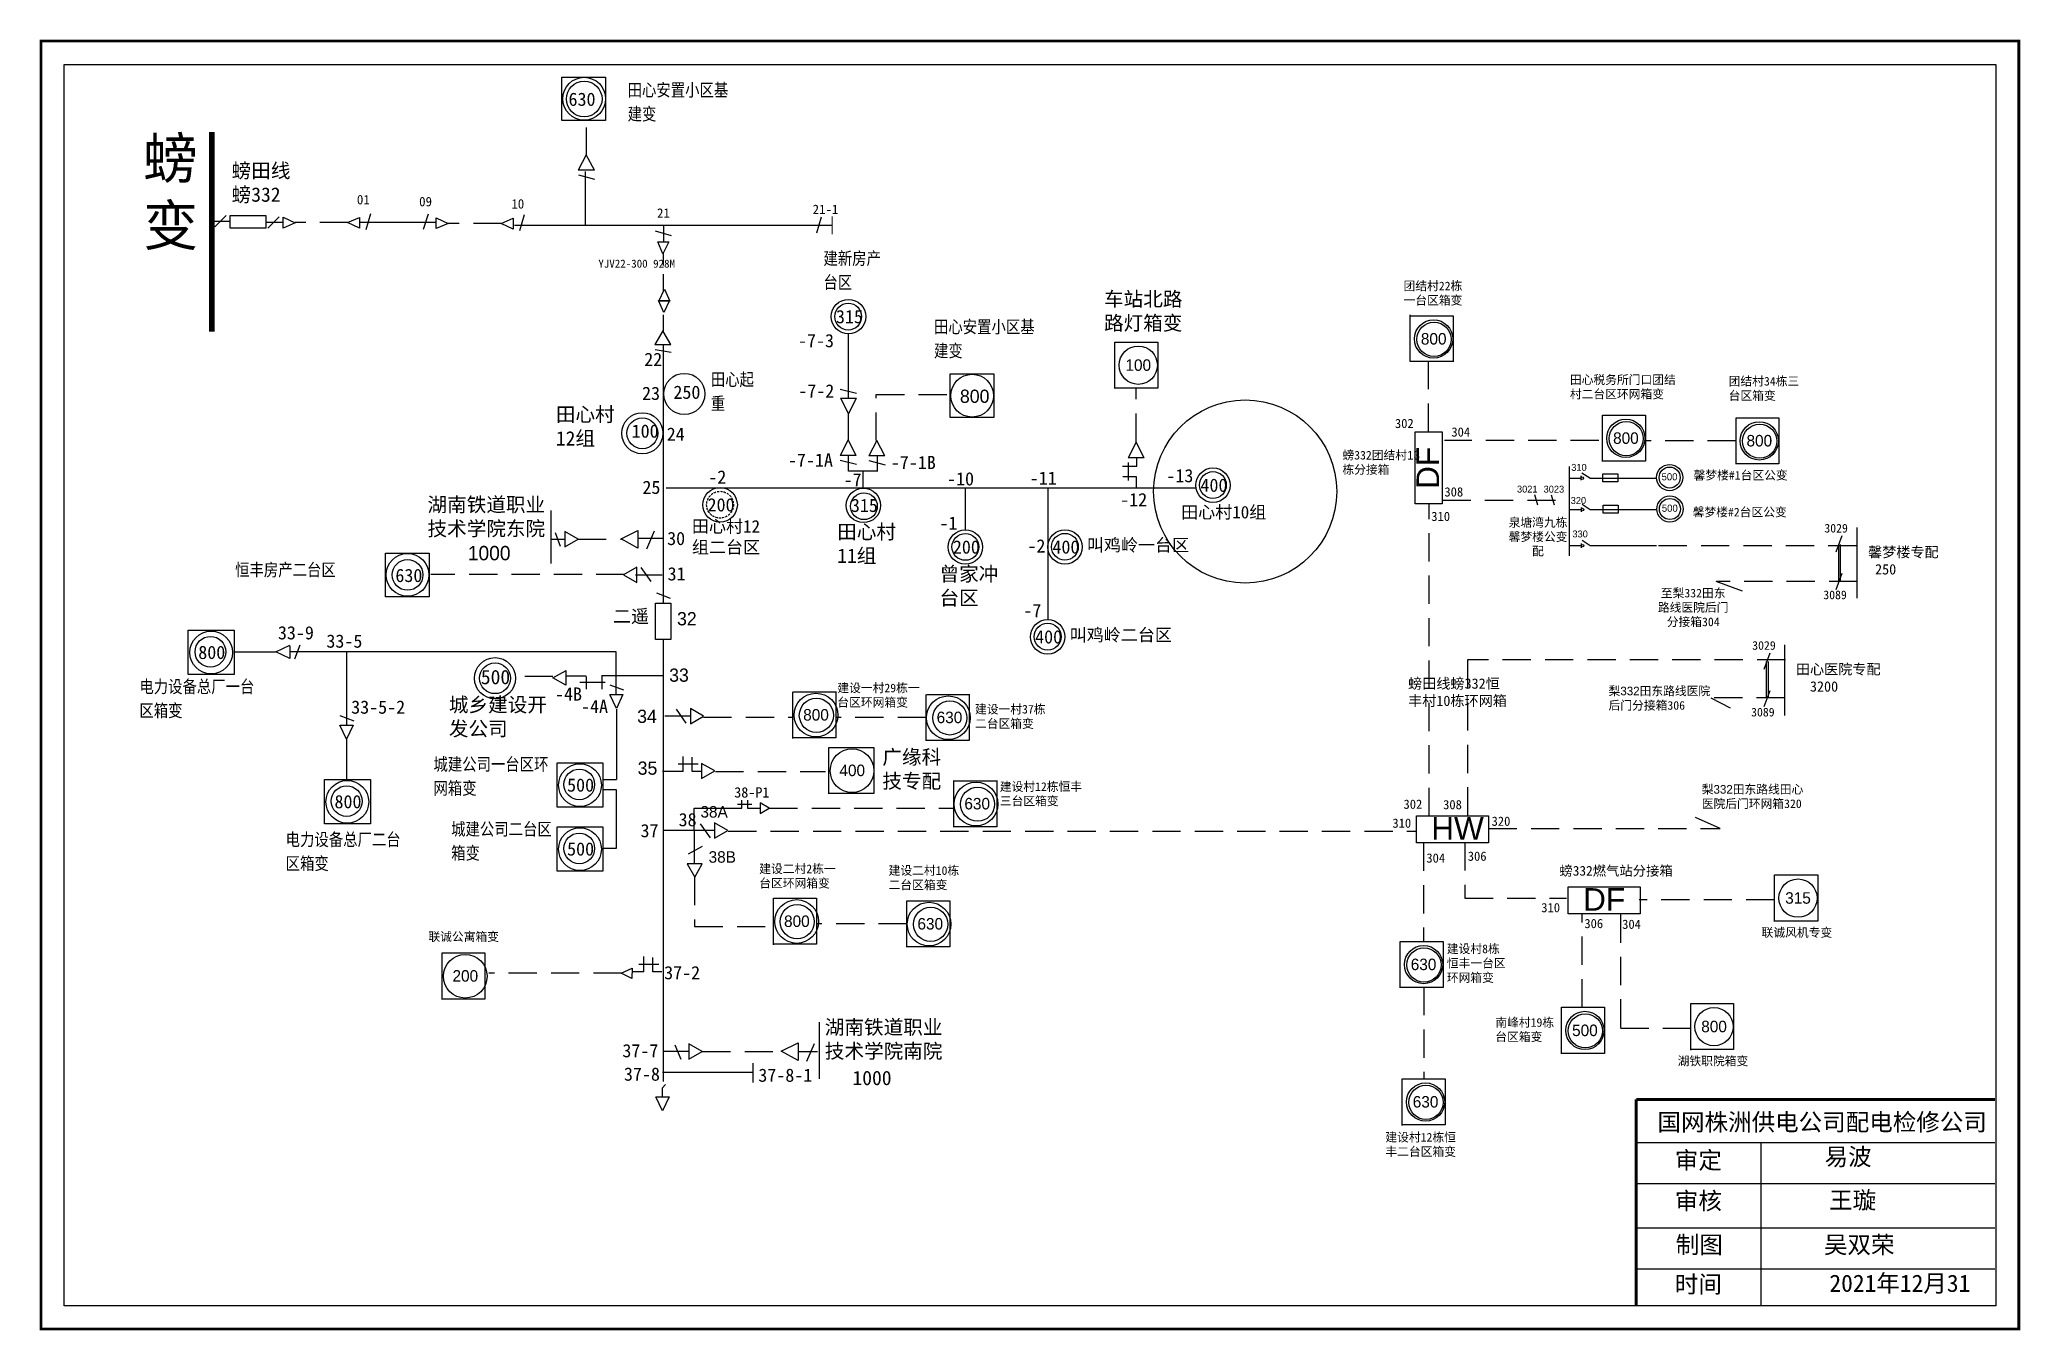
# Model space of a CAD drawing. Extents: x 0 to 344, y 0 to 224.
import ezdxf

# ---------------------------------------------------------------- set-up
doc = ezdxf.new("R2010")
doc.units = 0
doc.header["$LTSCALE"] = 0.774411
for name, pattern in [('ACAD_ISO02W100', [15, 12, -3]), ('DASHED2', [9.525, 6.35, -3.175]), ('HIDDEN', [0.375, 0.25, -0.125])]:
    doc.linetypes.add(name, pattern=pattern)
doc.layers.get('0').update_dxf_attribs({"linetype": 'CONTINUOUS'})
doc.layers.add('Layer2', color=1, linetype='CONTINUOUS')
doc.layers.add('MiniCADViewLayer', color=7, linetype='CONTINUOUS')
doc.styles.add('hztxt_txtstyle_0.00_0_0', font='', dxfattribs={"bigfont": 'hztxt.shx'})
doc.styles.add('hztxt_txtstyle_1.50_0_0', font='', dxfattribs={"height": 1.5, "bigfont": 'hztxt.shx'})
doc.styles.add('hztxt_txtstyle_1.60_0_0', font='', dxfattribs={"height": 1.6, "bigfont": 'hztxt.shx'})
doc.styles.get("Standard").update_dxf_attribs({"font": 'simkai_0.ttf', "height": 2.5})
doc.styles.add('字体', font='simkai_0.ttf', dxfattribs={"height": 2.5})
doc.styles.add('楷体_GB2312_txtstyle_1.64_0_0', font='simkai_0.ttf', dxfattribs={"height": 1.644688})
doc.styles.add('楷体_GB2312_txtstyle_2.00_0_0', font='simkai_0.ttf', dxfattribs={"height": 2})
doc.styles.get('hztxt_txtstyle_0.00_0_0').set_extended_font_data('hztxt')
doc.styles.get('hztxt_txtstyle_1.50_0_0').set_extended_font_data('hztxt')
doc.styles.get('hztxt_txtstyle_1.60_0_0').set_extended_font_data('hztxt')

msp = doc.modelspace()

# ---------------------------------------------------------------- linework, layer by layer
at = {"color": 0, "linetype": 'DASHED2'}
for p, q in [((94.99, 204.19), (94.99, 210.11)), ((53.58, 192.58), (44.33, 192.58)), ((80.26, 192.41), (70.96, 192.41)), ((145.4, 154.64), (145.4, 162.68)), ((145.4, 162.68), (157.99, 162.68)), ((190.63, 154.45), (190.63, 163.75)), ((140.58, 154.63), (140.58, 159.39)), ((243.89, 144.28), (265.83, 144.28)), ((93.54, 137.52), (101.11, 137.52)), ((315.89, 136.37), (280.55, 136.37)), ((101.64, 131.37), (67.92, 131.37)), ((316.03, 130.14), (291.58, 130.14)), ((89.19, 113.61), (82.78, 113.62)), ((115.34, 106.56), (130.77, 106.56)), ((154.06, 106.49), (138.37, 106.49)), ((117.43, 97.11), (136.6, 97.11)), ((119.66, 86.75), (239.34, 86.75)), ((113.82, 78.77), (113.82, 70.16)), ((268.17, 56.1), (268.17, 72.49)), ((301.6, 74.77), (278.09, 74.77)), ((113.82, 70.16), (127.57, 70.16)), ((150.72, 70.6), (135.03, 70.6)), ((274.84, 72.24), (274.84, 52.49)), ((101.14, 62.05), (78.04, 62.05)), ((274.84, 52.49), (287, 52.49)), ((115.15, 48.42), (128.96, 48.42))]:
    msp.add_line(p, q, dxfattribs=at)
at = {"color": 0, "linetype": 'Continuous'}
for p, q in [((93.62, 200.86), (96.43, 200.13)), ((94.83, 191.99), (94.83, 201.47)), ((32.35, 193.81), (30.37, 191.84)), ((41.58, 193.57), (39.6, 191.6)), ((56.7, 191.35), (57.51, 194.14)), ((67.47, 194.03), (66.61, 191.37)), ((83.43, 191.19), (84.24, 193.99)), ((135.05, 190.75), (135.86, 193.54)), ((42.26, 192.6), (39.41, 192.6)), ((55.63, 192.62), (68.88, 192.62)), ((82.51, 192.13), (137.79, 192.13)), ((106.95, 191.1), (109.74, 190.29)), ((108.41, 192.11), (108.41, 189.28)), ((140.5, 173.28), (140.5, 162.05)), ((106.95, 170.49), (109.73, 170.05)), ((141.95, 162.84), (139.15, 163.56)), ((140.61, 149.35), (140.61, 152.05)), ((145.6, 149.26), (145.6, 151.96)), ((190.71, 150.18), (190.71, 151.64)), ((139.15, 151.27), (141.96, 150.54)), ((140.6, 149.37), (145.58, 149.37)), ((143.09, 149.43), (143.09, 146.42)), ((144.14, 151.18), (146.95, 150.45)), ((188.23, 150.18), (190.71, 150.18)), ((190.68, 148.35), (188.27, 148.35)), ((189.25, 147.73), (189.25, 150.83)), ((190.68, 146.45), (190.68, 148.35)), ((267.95, 148.5), (267.95, 147.75)), ((268.13, 149.06), (269.52, 148.15)), ((160.88, 146.41), (160.88, 139.13)), ((175.24, 146.39), (175.24, 123.52)), ((269.52, 148.12), (281.08, 148.12)), ((88.82, 142.51), (88.82, 133.27)), ((268, 143.03), (268, 142.28)), ((268.18, 143.59), (269.57, 142.67)), ((269.57, 142.65), (281.13, 142.65)), ((89.58, 138.69), (90.42, 136.27)), ((101.02, 137.56), (103.97, 139.04)), ((103.97, 139.04), (103.97, 135.92)), ((106.76, 138.87), (105.45, 135.76)), ((313.34, 138.06), (312.29, 135.24)), ((315.98, 127.25), (315.98, 139.52)), ((88.84, 137.51), (91.19, 137.48)), ((103.97, 135.92), (101.02, 137.56)), ((108.35, 137.61), (103.95, 137.61)), ((268, 136.77), (268, 136.01)), ((268.17, 137.32), (269.56, 136.41)), ((269.56, 136.39), (281.12, 136.39)), ((312.75, 136.6), (312.75, 130.21)), ((313.06, 136.6), (313.06, 130.21)), ((108.2, 131.24), (103.53, 131.24)), ((106.24, 130.12), (104.53, 132.57)), ((313.34, 131.53), (312.29, 128.71)), ((107.17, 128.15), (109.59, 127.23)), ((291.44, 130.19), (296.02, 128.5)), ((40.86, 117.87), (33.78, 117.88)), ((41, 117.9), (43.42, 119.05)), ((43.42, 116.75), (41, 117.9)), ((43.42, 118.93), (43.42, 116.75)), ((100.19, 117.92), (43.44, 117.92)), ((45.14, 119.05), (44.22, 116.63)), ((53.29, 117.82), (53.29, 105.13)), ((100.19, 110.48), (100.19, 117.92)), ((300.79, 117.67), (299.74, 114.85)), ((303.43, 106.87), (303.43, 119.14)), ((89.18, 113.42), (91.46, 114.66)), ((91.41, 114.66), (91.41, 112.12)), ((94.97, 113.7), (91.47, 113.7)), ((108.22, 113.74), (97.64, 113.74)), ((300.2, 116.22), (300.2, 109.83)), ((300.51, 116.22), (300.51, 109.83)), ((91.41, 112.12), (89.17, 113.42)), ((93.88, 112.64), (98.27, 112.64)), ((94.98, 113.65), (94.98, 111.4)), ((97.69, 113.65), (97.69, 111.43)), ((99.06, 112.2), (101.48, 111.28)), ((100.21, 108.06), (99.06, 110.48)), ((99.17, 110.48), (101.36, 110.48)), ((101.36, 110.48), (100.21, 108.06)), ((300.79, 111.15), (299.74, 108.33)), ((52.12, 106.86), (54.54, 105.94)), ((100.24, 107.97), (100.23, 95.71)), ((108.63, 106.81), (113.08, 106.81)), ((110.59, 107.94), (112.3, 105.48)), ((53.27, 102.72), (52.12, 105.14)), ((52.24, 105.14), (54.42, 105.14)), ((54.42, 105.14), (53.27, 102.72)), ((53.3, 102.8), (53.29, 95.71)), ((111.81, 97.1), (108.24, 97.1)), ((110.97, 98.45), (114.44, 98.45)), ((111.81, 97.1), (111.81, 99.73)), ((113.42, 97.1), (113.42, 99.6)), ((114.96, 97.1), (113.42, 97.1)), ((100.23, 95.67), (97.95, 95.67)), ((97.95, 93.95), (100.2, 93.95)), ((100.2, 93.95), (100.2, 83.73)), ((108.35, 86.89), (117.29, 86.89)), ((113.77, 86.9), (113.77, 80.98)), ((114.8, 88.02), (116.5, 85.57)), ((100.2, 83.73), (97.95, 83.73)), ((115.16, 84.05), (112.67, 82.72)), ((101.06, 62.04), (102.97, 62.91)), ((102.93, 61.1), (101.06, 62.04)), ((102.97, 62.91), (102.93, 61.1)), ((104.96, 62.27), (103.03, 62.27)), ((104.13, 63.62), (107.6, 63.62)), ((104.96, 62.27), (104.96, 64.91)), ((106.57, 62.27), (106.57, 64.78)), ((108.11, 62.27), (106.57, 62.27)), ((135.46, 53.53), (135.46, 43.68)), ((112.79, 48.43), (108.29, 48.43)), ((110.37, 49.58), (111.42, 47.06)), ((128.85, 48.46), (131.81, 49.94)), ((131.81, 46.82), (128.85, 48.46)), ((131.81, 49.94), (131.81, 46.82)), ((131.84, 48.42), (135.21, 48.42)), ((134.59, 49.77), (133.28, 46.66)), ((123.95, 46.39), (123.95, 43.04)), ((108.76, 42.65), (108.2, 42.01)), ((108.2, 42.01), (108.2, 40.42)), ((108.22, 38.1), (107.07, 40.51)), ((107.18, 40.51), (109.37, 40.51)), ((109.37, 40.51), (108.22, 38.1)), ((277.59, 32.57), (339.96, 32.57)), ((299.24, 32.56), (299.24, 4.23)), ((277.59, 25.47), (339.96, 25.47)), ((277.59, 17.72), (339.96, 17.72)), ((277.59, 10.61), (339.96, 10.61))]:
    msp.add_line(p, q, dxfattribs=at)
at = {"color": 0, "linetype": 'Continuous', "ltscale": 2}
for p, q in [((42.24, 191.6), (42.24, 193.49)), ((42.24, 193.49), (44.33, 192.5)), ((53.45, 192.56), (55.54, 193.46)), ((55.54, 193.46), (55.54, 191.57)), ((68.88, 191.52), (68.88, 193.41)), ((68.88, 193.41), (70.97, 192.42)), ((80.19, 192.41), (82.28, 193.3)), ((82.28, 193.3), (82.28, 191.41)), ((44.33, 192.5), (42.24, 191.6)), ((55.54, 191.57), (53.45, 192.56)), ((70.97, 192.42), (68.88, 191.52)), ((82.28, 191.41), (80.19, 192.41)), ((107.42, 189.19), (109.31, 189.19)), ((108.31, 187.1), (107.42, 189.19)), ((109.31, 189.19), (108.31, 187.1)), ((107.6, 178.91), (108.59, 181)), ((108.59, 181), (109.49, 178.91)), ((107.56, 179.01), (109.46, 179.01)), ((108.46, 176.92), (107.56, 179.01)), ((109.49, 178.91), (107.6, 178.91)), ((109.46, 179.01), (108.46, 176.92))]:
    msp.add_line(p, q, dxfattribs=at)
at = {"color": 7, "linetype": 'Continuous', "lineweight": 0, "ltscale": 0.748501}
msp.add_line((137.76, 193.62), (137.76, 190.54), dxfattribs=at)
at = {"color": 0, "linetype": 'ACAD_ISO02W100'}
msp.add_line((32.96, 192.73), (29.87, 192.73), dxfattribs=at)
at = {"color": 0, "linetype": 'DASHED2', "ltscale": 0.6}
for p, q in [((108.43, 180.65), (108.43, 187.25)), ((108.43, 178.91), (108.43, 179.01)), ((108.43, 173.55), (108.43, 176.99))]:
    msp.add_line(p, q, dxfattribs=at)
for p, q in [((238.29, 168.44), (238.29, 176.54)), ((238.29, 176.36), (245.76, 176.36)), ((245.76, 176.36), (245.76, 168.33)), ((186.92, 163.69), (186.92, 171.79)), ((186.92, 171.79), (194.39, 171.79)), ((194.39, 171.79), (194.39, 163.76)), ((245.69, 168.4), (238.21, 168.4)), ((194.39, 163.76), (186.92, 163.76)), ((271.72, 150.99), (271.72, 159.09)), ((271.72, 159.09), (279.19, 159.09)), ((279.19, 159.09), (279.19, 151.06)), ((294.93, 150.54), (294.93, 158.63)), ((294.93, 158.63), (302.4, 158.63)), ((302.4, 158.63), (302.4, 150.61)), ((279.19, 151.06), (271.72, 151.06)), ((302.4, 150.61), (294.93, 150.61)), ((301.65, 71.02), (301.65, 79.11)), ((301.65, 79.11), (309.13, 79.11)), ((309.13, 79.11), (309.13, 71.09)), ((309.13, 71.09), (301.65, 71.09)), ((236.53, 59.47), (236.53, 67.56)), ((236.53, 67.56), (244.01, 67.56)), ((244.01, 67.56), (244.01, 59.54)), ((244.01, 59.54), (236.53, 59.54)), ((264.59, 48), (264.59, 56.1)), ((264.59, 56.1), (272.07, 56.1)), ((272.07, 56.1), (272.07, 48.07)), ((287.05, 48.67), (287.05, 56.76)), ((287.05, 56.76), (294.52, 56.76)), ((294.52, 56.76), (294.52, 48.74)), ((294.52, 48.74), (287.05, 48.74)), ((272.07, 48.07), (264.59, 48.07)), ((236.88, 35.57), (236.88, 43.66)), ((236.88, 43.66), (244.36, 43.66)), ((244.36, 43.66), (244.36, 35.64)), ((244.36, 35.64), (236.88, 35.64))]:
    msp.add_line(p, q)
at = {"color": 0}
for p, q in [((108.35, 171.27), (108.34, 126.46)), ((108.34, 120.14), (108.33, 43.18)), ((130.88, 102.87), (130.88, 110.97)), ((131.01, 110.94), (138.48, 110.94)), ((138.35, 110.97), (138.35, 102.94)), ((154.09, 102.42), (154.09, 110.52)), ((154.22, 110.49), (161.69, 110.49)), ((161.56, 110.52), (161.56, 102.49)), ((138.35, 102.94), (130.88, 102.94)), ((137.17, 93.21), (137.17, 101.3)), ((137.17, 101.3), (145, 101.3)), ((145, 101.3), (145, 93.28)), ((161.56, 102.49), (154.09, 102.49)), ((145.01, 93.28), (137.17, 93.28)), ((158.91, 87.42), (158.91, 95.51)), ((159.04, 95.49), (166.51, 95.49)), ((166.38, 95.51), (166.38, 87.49)), ((166.38, 87.49), (158.91, 87.49)), ((127.54, 66.98), (127.54, 75.08)), ((127.54, 75.08), (135.01, 75.08)), ((135.01, 75.08), (135.01, 67.05)), ((150.75, 66.53), (150.75, 74.62)), ((150.75, 74.62), (158.22, 74.62)), ((158.22, 74.62), (158.22, 66.6)), ((69.89, 57.47), (69.89, 65.57)), ((69.89, 65.57), (77.36, 65.57)), ((77.36, 65.57), (77.36, 57.54)), ((135.01, 67.05), (127.54, 67.05)), ((158.22, 66.6), (150.75, 66.6)), ((77.36, 57.54), (69.89, 57.54)), ((108.22, 44.83), (123.95, 44.83))]:
    msp.add_line(p, q, dxfattribs=at)
at = {"linetype": 'DASHED2'}
for p, q in [((241.45, 156.2), (241.45, 168.31)), ((271.09, 154.65), (244.22, 154.65)), ((294.9, 154.61), (279.21, 154.61)), ((241.56, 89.37), (241.56, 143.52)), ((303.51, 116.5), (248.26, 116.5)), ((248.26, 116.5), (248.26, 89.51)), ((303.43, 109.93), (290.54, 109.93)), ((251.9, 87.17), (292.19, 87.17)), ((240.59, 84.73), (240.59, 67.67)), ((247.75, 84.78), (247.75, 75.08)), ((247.75, 75.08), (265.46, 75.08)), ((240.66, 59.62), (240.66, 43.78))]:
    msp.add_line(p, q, dxfattribs=at)
at = {"color": 0, "ltscale": 2}
msp.add_line((108.85, 146.45), (201.03, 146.45), dxfattribs=at)
at = {"color": 0, "linetype": 'Continuous', "const_width": 0.5}
msp.add_lwpolyline([(0.16, 224.13), (344.13, 224.13), (344.13, 0.16), (0.16, 0.16)], close=True, dxfattribs=at)
at = {"color": 0, "linetype": 'Continuous'}
for points in [[(4.2, 220.08), (340.09, 220.08), (340.09, 4.21), (4.2, 4.21)], [(90.72, 217.87), (98.34, 217.87), (98.34, 210.29), (90.72, 210.29)], [(33.02, 193.8), (39.27, 193.8), (39.27, 191.58), (33.02, 191.58)], [(158.24, 166.23), (165.86, 166.23), (165.86, 158.64), (158.24, 158.64)], [(239.13, 156.18), (243.83, 156.18), (243.83, 143.66), (239.13, 143.66)], [(271.78, 148.87), (274.39, 148.87), (274.39, 147.49), (271.78, 147.49)], [(271.83, 143.4), (274.45, 143.4), (274.45, 142.02), (271.83, 142.02)], [(60.06, 135.06), (67.68, 135.06), (67.68, 127.48), (60.06, 127.48)], [(107.02, 126.4), (109.7, 126.4), (109.7, 120.07), (107.02, 120.07)], [(25.75, 121.66), (33.74, 121.66), (33.74, 113.96), (25.75, 113.96)], [(89.89, 98.59), (97.88, 98.59), (97.88, 90.89), (89.89, 90.89)], [(49.44, 95.7), (57.43, 95.7), (57.43, 88), (49.44, 88)], [(126.81, 90.74), (125.23, 91.66), (125.23, 89.82)], [(89.89, 87.47), (97.88, 87.47), (97.88, 79.77), (89.89, 79.77)], [(251.87, 89.41), (251.87, 84.71), (239.35, 84.71), (239.35, 89.41)], [(278.28, 77.05), (278.28, 72.35), (265.76, 72.35), (265.76, 77.05)]]:
    msp.add_lwpolyline(points, close=True, dxfattribs=at)
for points, const_width in [([(29.86, 208.33), (29.88, 173.6)], 1), ([(277.55, 40.07), (277.55, 4.35)], 0.5), ([(277.59, 40.07), (339.96, 40.07)], 0.5)]:
    msp.add_lwpolyline(points, dxfattribs=dict(at, const_width=const_width))
at = {"color": 0}
for points in [[(93.54, 137.52), (91.24, 138.85), (91.24, 136.2)], [(101.45, 131.31), (103.75, 129.98), (103.75, 132.64)], [(115.38, 106.74), (113.08, 108.07), (113.08, 105.41)], [(117.35, 97.19), (115.04, 98.52), (115.04, 95.86)], [(119.58, 86.83), (117.28, 88.16), (117.28, 85.5)], [(113.83, 78.75), (115.16, 81.05), (112.5, 81.05)], [(115.15, 48.42), (112.84, 49.75), (112.84, 47.09)]]:
    msp.add_lwpolyline(points, close=True, dxfattribs=at)
at = {"color": 0, "linetype": 'Continuous'}
for points in [[(113.77, 86.89), (113.77, 90.73), (122.06, 90.73), (122.06, 92.1)], [(121.3, 91.42), (123.79, 91.42)], [(123.04, 92.1), (123.04, 90.74), (125.23, 90.74)]]:
    msp.add_lwpolyline(points, dxfattribs=at)
at = {"color": 0, "linetype": 'DASHED2'}
msp.add_lwpolyline([(126.81, 90.74), (158.91, 90.74)], dxfattribs=at)
at = {"color": 0, "linetype": 'Continuous'}
for centre, radius in [((94.62, 214.1), 3.72), ((94.62, 214.06), 3.1), ((112.03, 162.76), 3.58), ((162.08, 162.46), 3.72), ((104.73, 155.92), 3.58), ((104.73, 155.92), 2.68), ((268.17, 148.12), 0.224), ((283.39, 148.22), 2.28), ((283.44, 142.75), 2.28), ((268.22, 142.65), 0.224), ((63.9, 131.29), 3.72), ((268.22, 136.38), 0.224), ((63.9, 131.29), 2.67), ((29.74, 117.8), 3.72), ((29.62, 117.92), 2.67), ((79.11, 113.32), 3.58), ((79.11, 113.32), 2.68), ((93.88, 94.73), 3.72), ((93.76, 94.85), 2.67), ((53.42, 91.83), 3.72), ((53.31, 91.95), 2.67), ((93.88, 83.6), 3.72), ((93.76, 83.73), 2.67)]:
    msp.add_circle(centre, radius, dxfattribs=at)
at = {"color": 7}
msp.add_circle((140.58, 176.21), 3, dxfattribs=at)
at = {"color": 7, "ltscale": 2}
msp.add_circle((140.53, 176.21), 2.33, dxfattribs=at)
for centre, radius in [((242.34, 172.33), 3.33), ((242.41, 172.26), 2.97), ((190.97, 167.76), 3.33), ((275.77, 155.05), 3.33), ((275.84, 154.99), 2.97), ((298.98, 154.6), 3.33), ((299.05, 154.54), 2.97), ((305.71, 75.08), 3.33), ((240.59, 63.53), 3.33), ((240.66, 63.46), 2.97), ((268.65, 52.07), 3.33), ((291.1, 52.73), 3.33), ((268.72, 52), 2.97), ((240.94, 39.63), 3.33), ((241.01, 39.57), 2.97)]:
    msp.add_circle(centre, radius)
at = {"color": 1, "linetype": 'Continuous'}
msp.add_circle((209.57, 145.79), 15.92, dxfattribs=at)
at = {"color": 0}
for centre, radius in [((203.97, 146.89), 3), ((283.39, 148.22), 1.83), ((118.25, 143.48), 3), ((143.17, 143.38), 3), ((283.44, 142.75), 1.83), ((160.91, 136.14), 3), ((178.23, 136.15), 3), ((175.22, 120.52), 3), ((134.92, 106.91), 3.8), ((157.94, 106.45), 3.8), ((135, 106.87), 2.97), ((158.21, 106.42), 2.97), ((141.21, 97.24), 3.8), ((162.76, 91.45), 3.8), ((163.03, 91.42), 2.97), ((131.58, 71.02), 3.8), ((131.66, 70.98), 2.97), ((154.6, 70.56), 3.8), ((154.87, 70.53), 2.97), ((73.93, 61.5), 3.8)]:
    msp.add_circle(centre, radius, dxfattribs=at)
at = {"color": 0, "ltscale": 2}
for centre in [(203.96, 146.92), (143.26, 143.23), (160.91, 136.16), (178.22, 136.18), (175.22, 120.55)]:
    msp.add_circle(centre, 2.33, dxfattribs=at)
at = {"color": 0, "linetype": 'HIDDEN', "ltscale": 2}
msp.add_circle((118.24, 143.5), 2.33, dxfattribs=at)
at = {"layer": 'Layer2', "color": 0, "linetype": 'Continuous'}
for p, q in [((94.98, 204.36), (93.58, 201.65)), ((96.38, 201.65), (94.98, 204.36)), ((96.38, 201.65), (93.58, 201.65)), ((108.32, 173.76), (106.92, 171.37)), ((109.71, 171.37), (108.32, 173.76)), ((106.92, 171.37), (109.71, 171.37)), ((139.2, 162.04), (140.6, 159.33)), ((139.2, 162.04), (142, 162.04)), ((140.6, 159.33), (142, 162.04)), ((140.51, 154.77), (139.11, 152.06)), ((141.91, 152.06), (139.11, 152.06)), ((141.91, 152.06), (140.51, 154.77)), ((145.5, 154.68), (144.1, 151.97)), ((146.89, 151.97), (144.1, 151.97)), ((146.89, 151.97), (145.5, 154.68)), ((190.61, 154.36), (189.21, 151.65)), ((192, 151.65), (189.21, 151.65)), ((192, 151.65), (190.61, 154.36))]:
    msp.add_line(p, q, dxfattribs=at)
at = {"layer": 'Layer2', "color": 0}
for p, q in [((265.89, 150.17), (265.89, 134.61)), ((259.87, 145.25), (260.38, 143.5)), ((262.78, 145.2), (263.3, 143.46)), ((265.89, 148.12), (267.95, 148.12)), ((265.94, 142.65), (268, 142.65)), ((265.93, 136.38), (268, 136.38))]:
    msp.add_line(p, q, dxfattribs=at)
at = {"layer": 'MiniCADViewLayer', "color": 0, "linetype": 'Continuous'}
for p, q in [((290.54, 109.93), (293.9, 108.19)), ((292.19, 87.17), (287.88, 89.13))]:
    msp.add_line(p, q, dxfattribs=at)

# ---------------------------------------------------------------- texts
at = {"attachment_point": 1}
for s, insert, char_height, width, style in [('田心安置小区基建变', (102.17, 216.78), 2.5, 17.5731, 'hztxt_txtstyle_0.00_0_0'), ('建新房产台区', (136.22, 187.5), 2.5, 12.1285, 'hztxt_txtstyle_0.00_0_0'), ('{\\fSimSun|b0|i0|c134|p2;团结村22栋一台区箱变}', (237.11, 182.29), 1.5, 10.651, 'hztxt_txtstyle_0.00_0_0'), ('田心安置小区基建变', (155.45, 175.6), 2.5, 17.5731, 'hztxt_txtstyle_0.00_0_0'), ('800', (240.12, 173.35), 2, 4.3101, 'hztxt_txtstyle_0.00_0_0'), ('100', (188.74, 168.78), 2, 4.3101, 'hztxt_txtstyle_0.00_0_0'), ('{\\fSimSun|b0|i0|c134|p2;田心税务所门口团结村二台区环网箱变}', (266.04, 165.98), 1.5, 19.1044, 'hztxt_txtstyle_0.00_0_0'), ('{\\fSimSun|b0|i0|c134|p2;团结村34栋三台区箱变}', (293.65, 165.72), 1.5, 12.6134, 'hztxt_txtstyle_0.00_0_0'), ('800', (273.55, 156.08), 2, 4.3101, 'hztxt_txtstyle_0.00_0_0'), ('800', (296.75, 155.63), 2, 4.3101, 'hztxt_txtstyle_0.00_0_0'), ('{\\fSimSun|b0|i0|c134|p2;螃332团结村\\f\uffbfﾬￌﾣﾤ_GB2312|b0|i0|c134|p49;13\\fSimSun|b0|i0|c134|p2;栋分接箱}', (226.48, 152.86), 1.5, 13.5003, 'hztxt_txtstyle_0.00_0_0'), ('{\\fSimSun|b0|i0|c134|p2;螃田线螃332恒丰村10栋环网箱}', (237.9, 113.3), 1.8, 17.9148, 'hztxt_txtstyle_0.00_0_0'), ('{\\fSimSun|b0|i0|c134|p2;广缘科技专配}', (146.47, 100.86), 2.5, 13.4967, 'hztxt_txtstyle_0.00_0_0'), ('{\\fSimSun|b0|i0|c134|p2;螃332燃气站分接箱}', (264.22, 80.69), 1.7, 26.5911, 'hztxt_txtstyle_0.00_0_0'), ('315', (303.48, 76.11), 2, 4.3101, 'hztxt_txtstyle_0.00_0_0'), ('{\\fSimSun|b0|i0|c134|p2;联诚风机专变}', (299.38, 69.85), 1.5, 14.0614, 'hztxt_txtstyle_1.50_0_0'), ('{\\fSimSun|b0|i0|c134|p2;建设村8栋恒丰一台区环网箱变}', (244.64, 67.01), 1.5, 10.651, 'hztxt_txtstyle_0.00_0_0'), ('630', (238.36, 64.56), 2, 4.3101, 'hztxt_txtstyle_0.00_0_0'), ('{\\fSimSun|b0|i0|c134|p2;南峰村19栋台区箱变}', (253.07, 54.21), 1.5, 10.651, 'hztxt_txtstyle_1.50_0_0'), ('500', (266.42, 53.09), 2, 4.3101, 'hztxt_txtstyle_0.00_0_0'), ('800', (288.88, 53.76), 2, 4.3101, 'hztxt_txtstyle_0.00_0_0'), ('{\\fSimSun|b0|i0|c134|p2;湖铁职院箱变}', (284.78, 47.5), 1.5, 14.0614, 'hztxt_txtstyle_1.50_0_0'), ('630', (238.71, 40.66), 2, 4.3101, 'hztxt_txtstyle_0.00_0_0'), ('{\\fSimSun|b0|i0|c134|p2;建设村12栋恒丰二台区箱变}', (233.95, 34.25), 1.5, 13.1985, 'hztxt_txtstyle_0.00_0_0')]:
    msp.add_mtext(s, dxfattribs=dict(at, insert=insert, char_height=char_height, width=width, style=style))
at = {"color": 0, "style": 'hztxt_txtstyle_0.00_0_0'}
for s, insert, char_height, width, attachment_point in [('{\\fNSimSun|b0|i0|c0|p49;630}', (91.89, 215.16), 2.3, 16.116, 1), ('{\\fSimSun|b0|i0|c134|p2;车站北路\\P路灯箱变}', (185.02, 180.51), 2.5, 20.3128, 1), ('{\\fSimSun|b0|i0|c134|p2;-7-3}', (131.8, 173.18), 2.3, 16.116, 1), ('{\\fSimSun|b0|i0|c134|p2;22}', (105.06, 169.92), 2.3, 4.8377, 1), ('田心起重', (116.64, 166.44), 2.5, 8.1803, 1), ('{\\fSimSun|b0|i0|c134|p2;23}', (104.68, 164.02), 2.3, 4.8377, 1), ('{\\fSimSun|b0|i0|c134|p2;250}', (110.13, 164.21), 2.3, 4.8377, 1), ('{\\fSimSun|b0|i0|c134|p2;-7-2}', (131.85, 164.43), 2.3, 16.116, 1), ('800', (159.96, 163.51), 2.3, 16.116, 1), ('{\\fSimSun|b0|i0|c134|p2;田心村12组}', (89.69, 160.45), 2.5, 12.3516, 1), ('{\\fSimSun|b0|i0|c134|p2;100}', (102.87, 157.45), 2.3, 4.8377, 1), ('{\\fSimSun|b0|i0|c134|p2;24}', (108.97, 156.92), 2.3, 4.8377, 1), ('{\\fSimSun|b0|i0|c134|p2;-7-1A}', (130.05, 152.41), 2.3, 16.116, 1), ('{\\fSimSun|b0|i0|c134|p2;-7-1B}', (147.94, 151.99), 2.3, 16.116, 1), ('{\\fSimSun|b0|i0|c134|p2;-2}', (116.2, 149.46), 2.3, 16.116, 1), ('{\\fSimSun|b0|i0|c134|p2;-7}', (139.73, 148.97), 2.3, 16.116, 1), ('{\\fSimSun|b0|i0|c134|p2;-10}', (157.72, 149.15), 2.3, 16.116, 1), ('{\\fSimSun|b0|i0|c134|p2;-11}', (172.1, 149.27), 2.3, 16.116, 1), ('{\\fSimSun|b0|i0|c134|p2;-13}', (195.86, 149.7), 2.3, 16.116, 1), ('310', (266.28, 150.59), 1.2, 21.6783, 1), ('{\\fSimSun|b0|i0|c134|p2;馨梦楼#1台区公变}', (295.73, 149.37), 1.5, 24.2661, 2), ('{\\fSimSun|b0|i0|c134|p2;湖南铁道职业技术学院东院}', (67.36, 144.77), 2.5, 23.35, 1), ('{\\fSimSun|b0|i0|c134|p2;25}', (104.74, 147.67), 2.3, 16.116, 1), ('{\\fSimSun|b0|i0|c134|p2;-12}', (187.83, 145.53), 2.3, 16.116, 1), ('{\\fSimSun|b0|i0|c134|p2;400}', (201.79, 148.04), 2.3, 4.8377, 1), ('3021', (256.84, 146.81), 1.2, 21.6783, 1), ('3023', (261.47, 146.8), 1.2, 21.6783, 1), ('320', (266.18, 144.83), 1.2, 21.6783, 1), ('{\\fSimSun|b0|i0|c134|p2;200}', (116.07, 144.63), 2.3, 4.8377, 1), ('{\\fSimSun|b0|i0|c134|p2;315}', (141, 144.53), 2.3, 4.8377, 1), ('{\\fSimSun|b0|i0|c134|p2;-1}', (156.4, 141.45), 2.3, 16.116, 1), ('{\\fSimSun|b0|i0|c134|p2;\\H0.8696x;田心村10组}', (198.42, 143.29), 2.5, 16.1744, 1), ('{\\fSimSun|b0|i0|c134|p2;泉塘湾九栋馨梦楼公变配}', (260.5, 141.17), 1.5, 11.0361, 2), ('{\\fSimSun|b0|i0|c134|p2;馨梦楼#2台区公变}', (295.57, 142.96), 1.5, 24.2661, 2), ('{\\fSimSun|b0|i0|c134|p2;30}', (109.04, 138.78), 2.3, 16.116, 1), ('{\\fSimSun|b0|i0|c134|p2;\\H0.8696x;田心村12组二台区}', (113.35, 140.82), 2.5, 13.8773, 1), ('{\\fSimSun|b0|i0|c134|p2;田心村\\P11组}', (138.62, 140.04), 2.5, 33.8569, 1), ('{\\fSimSun|b0|i0|c134|p2;\\H0.8696x;叫鸡岭一台区}', (182.04, 137.58), 2.5, 18.1778, 1), ('330', (266.48, 139.01), 1.2, 21.6783, 1), ('{\\fKaiTi_GB2312|b0|i0|c134|p49;3029}', (310.3, 140.16), 1.5, 14.9323, 1), ('1000', (74.37, 136.33), 2.5, 33.8569, 1), ('{\\fSimSun|b0|i0|c134|p2;200}', (158.73, 137.29), 2.3, 4.8377, 1), ('{\\fSimSun|b0|i0|c134|p2;-2}', (171.7, 137.48), 2.3, 16.116, 1), ('{\\fSimSun|b0|i0|c134|p2;400}', (176.05, 137.3), 2.3, 4.8377, 1), ('{\\fSimSun|b0|i0|c134|p2;馨梦楼专配\\P 250}', (317.89, 136.17), 1.8, 20.6944, 1), ('恒丰房产二台区', (33.91, 133.34), 2.5, 33.8569, 1), ('{\\fSimSun|b0|i0|c134|p2;630}', (61.78, 132.35), 2.3, 16.116, 1), ('{\\fSimSun|b0|i0|c134|p2;31}', (109.12, 132.63), 2.3, 16.116, 1), ('{\\fSimSun|b0|i0|c134|p2;曾家冲\\P台区}', (156.41, 132.71), 2.5, 33.8569, 1), ('{\\fKaiTi_GB2312|b0|i0|c134|p49;3089}', (310.11, 128.57), 1.5, 14.9323, 1), ('{\\fSimSun|b0|i0|c134|p2;二遥}', (99.62, 125.25), 2.3, 16.116, 1), ('{\\fYouYuan|b0|i0|c134|p49;32}', (110.76, 124.82), 2.3, 16.116, 1), ('{\\fSimSun|b0|i0|c134|p2;-7}', (171, 126.24), 2.3, 16.116, 1), ('{\\fSimSun|b0|i0|c134|p2;33-9}', (41.35, 122.38), 2.3, 16.116, 1), ('{\\fSimSun|b0|i0|c134|p2;33-5}', (49.78, 120.93), 2.3, 16.116, 1), ('{\\fSimSun|b0|i0|c134|p2;400}', (173.04, 121.67), 2.3, 4.8377, 1), ('{\\fSimSun|b0|i0|c134|p2;\\H0.8696x;叫鸡岭二台区}', (179.04, 121.95), 2.5, 18.1778, 1), ('{\\fSimSun|b0|i0|c134|p2;800}', (27.5, 118.97), 2.3, 16.116, 1), ('{\\fKaiTi_GB2312|b0|i0|c134|p49;3029}', (297.75, 119.77), 1.5, 14.9323, 1), ('{\\fYouYuan|b0|i0|c134|p49;33}', (109.39, 115.01), 2.3, 16.116, 1), ('电力设备总厂一台区箱变', (17.26, 113.03), 2.5, 21.1183, 1), ('{\\fSimSun|b0|i0|c134|p2;城乡建设开发公司}', (71.08, 109.97), 2.5, 17.414, 1), ('{\\fSimSun|b0|i0|c134|p2;-4B}', (89.54, 111.72), 2.3, 16.116, 1), ('{\\fSimSun|b0|i0|c134|p2;建设一村29栋一台区环网箱变}', (138.64, 112.38), 1.5, 15.7241, 1), ('{\\fSimSun|b0|i0|c134|p2;33-5-2}', (54.09, 109.45), 2.3, 16.116, 1), ('{\\fSimSun|b0|i0|c134|p2;-4A}', (94.07, 109.57), 2.3, 16.116, 1), ('{\\fYouYuan|b0|i0|c134|p49;34}', (103.83, 107.85), 2.3, 16.116, 1), ('800', (132.7, 107.96), 2, 4.3101, 1), ('630', (155.91, 107.51), 2, 4.3101, 1), ('{\\fSimSun|b0|i0|c134|p2;建设一村37栋 二台区箱变}', (162.58, 108.68), 1.5, 14.5725, 1), ('{\\fKaiTi_GB2312|b0|i0|c134|p49;3089}', (297.56, 108.18), 1.5, 14.9323, 1), ('城建公司一台区环网箱变', (68.4, 99.53), 2.5, 21.7388, 1), ('{\\fYouYuan|b0|i0|c134|p49;35}', (103.91, 98.84), 2.3, 16.116, 1), ('400', (139, 98.3), 2, 4.3101, 1), ('{\\fSimSun|b0|i0|c134|p2;500}', (91.64, 95.9), 2.3, 16.116, 1), ('{\\fSimSun|b0|i0|c134|p2;38-P1}', (120.71, 94.37), 1.8, 16.116, 1), ('{\\fSimSun|b0|i0|c134|p2;建设村12栋恒丰三台区箱变}', (166.89, 95.22), 1.5, 14.5725, 1), ('{\\fSimSun|b0|i0|c134|p2;800}', (51.19, 93.01), 2.3, 16.116, 1), ('{\\fSimSun|b0|i0|c134|p2;38}', (111.03, 89.88), 2.3, 16.116, 1), ('38A', (114.83, 91.09), 2, 16.116, 1), ('630', (160.73, 92.51), 2, 4.3101, 1), ('电力设备总厂二台区箱变', (42.7, 86.44), 2.5, 21.1183, 1), ('城建公司二台区箱变', (71.48, 88.25), 2.5, 17.6633, 1), ('{\\fSimSun|b0|i0|c134|p2;37}', (104.41, 87.97), 2.3, 16.116, 1), ('{\\fSimSun|b0|i0|c134|p2;500}', (91.64, 84.78), 2.3, 16.116, 1), ('38B', (116.25, 83.24), 2, 16.116, 1), ('{\\fSimSun|b0|i0|c134|p2;建设二村2栋一台区环网箱变}', (125.06, 80.92), 1.5, 14.5725, 1), ('{\\fSimSun|b0|i0|c134|p2;建设二村10栋 二台区箱变}', (147.56, 80.63), 1.5, 14.5725, 1), ('{\\fSimSun|b0|i0|c134|p2;联诚公寓箱变}', (67.52, 69.13), 1.5, 14.5725, 1), ('800', (129.37, 72.07), 2, 4.3101, 1), ('630', (152.57, 71.62), 2, 4.3101, 1), ('200', (71.71, 62.56), 2, 4.3101, 1), ('{\\fSimSun|b0|i0|c134|p2;37-2}', (108.52, 63.27), 2.3, 16.116, 1), ('{\\fSimSun|b0|i0|c134|p2;湖南铁道职业技术学院南院}', (136.46, 53.9), 2.5, 23.35, 1), ('{\\fSimSun|b0|i0|c134|p2;37-7}', (101.26, 49.7), 2.3, 16.4292, 1), ('{\\fSimSun|b0|i0|c134|p2;37-8}', (101.53, 45.63), 2.3, 16.4292, 1), ('{\\fSimSun|b0|i0|c134|p2;37-8-1}', (124.9, 45.44), 2.3, 16.116, 1), ('{\\fSimSun|b0|i0|c134|p2;1000}', (141.27, 45.06), 2.5, 33.8569, 1)]:
    msp.add_mtext(s, dxfattribs=dict(at, insert=insert, char_height=char_height, width=width, attachment_point=attachment_point))
at = {"color": 0, "linetype": 'Continuous', "attachment_point": 1}
for s, insert, char_height, width, style in [('{\\fSimSun|b0|i0|c134|p2;螃}  \\P{\\fSimSun|b0|i0|c134|p2;变}', (17.91, 207.24), 7, 38.5293, '字体'), ('01', (55.09, 197.37), 1.645, 13.9799, '楷体_GB2312_txtstyle_1.64_0_0'), ('09', (65.91, 197.03), 1.645, 13.9799, '楷体_GB2312_txtstyle_1.64_0_0'), ('10', (81.95, 196.64), 1.645, 13.9799, '楷体_GB2312_txtstyle_1.64_0_0'), ('21', (107.28, 195.04), 1.645, 13.9799, '楷体_GB2312_txtstyle_1.64_0_0'), ('21-1', (134.34, 195.68), 1.645, 13.9799, '楷体_GB2312_txtstyle_1.64_0_0'), ('YJV22-300 928M', (97.08, 186.12), 1.4, 13.9799, '楷体_GB2312_txtstyle_1.64_0_0'), ('500', (281.98, 148.98), 1.24, 3.3639, 'hztxt_txtstyle_0.00_0_0'), ('500', (282.03, 143.51), 1.24, 3.3639, 'hztxt_txtstyle_0.00_0_0'), ('{\\fSimSun|b0|i0|c134|p2;500}', (76.64, 114.78), 2.5, 5.6554, 'hztxt_txtstyle_0.00_0_0'), ('审定', (284.29, 31.01), 3, 23.4615, '字体'), ('审核', (284.29, 23.94), 3, 23.4615, '字体'), ('制图', (284.45, 16.32), 3, 23.4615, '字体'), ('时间', (284.29, 9.44), 3, 23.4615, '字体')]:
    msp.add_mtext(s, dxfattribs=dict(at, insert=insert, char_height=char_height, width=width, style=style))
at = {"color": 7, "linetype": 'Continuous', "insert": (33.3, 202.85), "char_height": 2.5, "width": 13.1538, "attachment_point": 1, "style": '楷体_GB2312_txtstyle_2.00_0_0'}
msp.add_mtext('{\\fSimSun|b0|i0|c134|p2;螃田线螃}332', dxfattribs=at)
at = {"color": 7, "attachment_point": 1}
for s, insert, char_height, width, style in [('{\\fSimSun|b0|i0|c134|p2;315}', (138.4, 177.36), 2.3, 4.8377, 'hztxt_txtstyle_0.00_0_0'), ('{\\fKaiTi_GB2312|b0|i0|c134|p49;302}', (235.61, 158.43), 1.6, 14.9323, 'hztxt_txtstyle_0.00_0_0'), ('{\\fKaiTi_GB2312|b0|i0|c134|p49;304}', (245.43, 156.94), 1.6, 14.9323, 'hztxt_txtstyle_0.00_0_0'), ('{\\fKaiTi_GB2312|b0|i0|c134|p49;308}', (244.22, 146.53), 1.6, 14.9323, 'hztxt_txtstyle_0.00_0_0'), ('{\\fKaiTi_GB2312|b0|i0|c134|p49;310}', (241.93, 142.27), 1.6, 14.9323, 'hztxt_txtstyle_0.00_0_0'), ('{\\fSimSun|b0|i0|c134|p2;梨\\f\uffbfﾬￌﾣﾤ_GB2312|b0|i0|c134|p49;332\\fSimSun|b0|i0|c134|p2;田东路线医院后门分接箱306}', (272.77, 111.85), 1.5, 17.915, 'hztxt_txtstyle_0.00_0_0'), ('{\\fKaiTi_GB2312|b0|i0|c134|p49;302}', (237.1, 92.22), 1.6, 14.9323, 'hztxt_txtstyle_0.00_0_0'), ('{\\fKaiTi_GB2312|b0|i0|c134|p49;308}', (243.99, 92.14), 1.6, 14.9323, 'hztxt_txtstyle_0.00_0_0'), ('{\\fKaiTi_GB2312|b0|i0|c134|p49;310}', (235.17, 88.92), 1.6, 14.9323, 'hztxt_txtstyle_0.00_0_0'), ('{\\fKaiTi_GB2312|b0|i0|c134|p49;320}', (252.42, 89.26), 1.6, 14.9323, 'hztxt_txtstyle_0.00_0_0'), ('{\\fKaiTi_GB2312|b0|i0|c134|p49;304}', (241.08, 82.86), 1.6, 14.9323, 'hztxt_txtstyle_0.00_0_0'), ('{\\fKaiTi_GB2312|b0|i0|c134|p49;306}', (248.28, 83.18), 1.6, 14.9323, 'hztxt_txtstyle_0.00_0_0'), ('{\\fKaiTi_GB2312|b0|i0|c134|p49;310}', (261.06, 74.23), 1.6, 14.9323, 'hztxt_txtstyle_0.00_0_0'), ('{\\fKaiTi_GB2312|b0|i0|c134|p49;306}', (268.56, 71.47), 1.6, 14.9323, 'hztxt_txtstyle_1.60_0_0'), ('{\\fKaiTi_GB2312|b0|i0|c134|p49;304}', (275.13, 71.34), 1.6, 14.9323, 'hztxt_txtstyle_1.60_0_0')]:
    msp.add_mtext(s, dxfattribs=dict(at, insert=insert, char_height=char_height, width=width, style=style))
at = {"color": 0, "lineweight": -2, "insert": (239.36, 146.25), "char_height": 3.9273, "width": 44.9898, "attachment_point": 1, "rotation": 90}
msp.add_mtext('{\\fArial|b0|i0|c0|p32;DF}', dxfattribs=at)
at = {"color": 2, "true_color": 0xffff00, "insert": (287.48, 128.88), "char_height": 1.5, "width": 12.6927, "attachment_point": 2, "style": 'hztxt_txtstyle_1.50_0_0'}
msp.add_mtext('{\\fSimSun|b0|i0|c134|p2;至梨332田东路线医院后门分接箱304}', dxfattribs=at)
at = {"color": 7, "true_color": 0xffffff, "insert": (305.34, 115.79), "char_height": 1.8, "width": 20.6944, "attachment_point": 1, "style": 'hztxt_txtstyle_0.00_0_0'}
msp.add_mtext('{\\fSimSun|b0|i0|c134|p2;田心医院专配\\P  3200}', dxfattribs=at)
at = {"color": 1, "true_color": 0xff0000, "insert": (288.97, 94.75), "char_height": 1.5, "width": 19.0493, "attachment_point": 1, "style": 'hztxt_txtstyle_1.50_0_0'}
msp.add_mtext('{\\fSimSun|b0|i0|c134|p2;梨\\f\uffbfﾬￌﾣﾤ_GB2312|b0|i0|c134|p49;332\\fSimSun|b0|i0|c134|p2;田东路线田心医院后门环网箱320}', dxfattribs=at)
at = {"color": 0, "lineweight": -2, "char_height": 3.9273, "width": 44.9898, "attachment_point": 1}
for s, insert in [('{\\fArial|b0|i0|c0|p32;HW}', (241.93, 89.18)), ('{\\fArial|b0|i0|c0|p32;DF}', (268.34, 76.82))]:
    msp.add_mtext(s, dxfattribs=dict(at, insert=insert))
at = {"color": 7, "linetype": 'Continuous', "true_color": 0xffffff, "char_height": 3, "attachment_point": 1, "style": '字体'}
for s, insert, width in [('国网株洲供电公司配电检修公司', (281.27, 37.64), 82.0179), ('{\\fSimSun|b0|i0|c134|p2;易波}', (310.33, 31.62), 23.4615), ('{\\fSimSun|b0|i0|c134|p2;王璇}', (311.12, 24.07), 33.0539), ('{\\fSimSun|b0|i0|c134|p2;吴双荣}', (310.22, 16.32), 23.4615), ('{\\fSimSun|b0|i0|c134|p2;2021年12月31}', (311.17, 9.61), 27.1768)]:
    msp.add_mtext(s, dxfattribs=dict(at, insert=insert, width=width))

doc.saveas('drawing.dxf')
